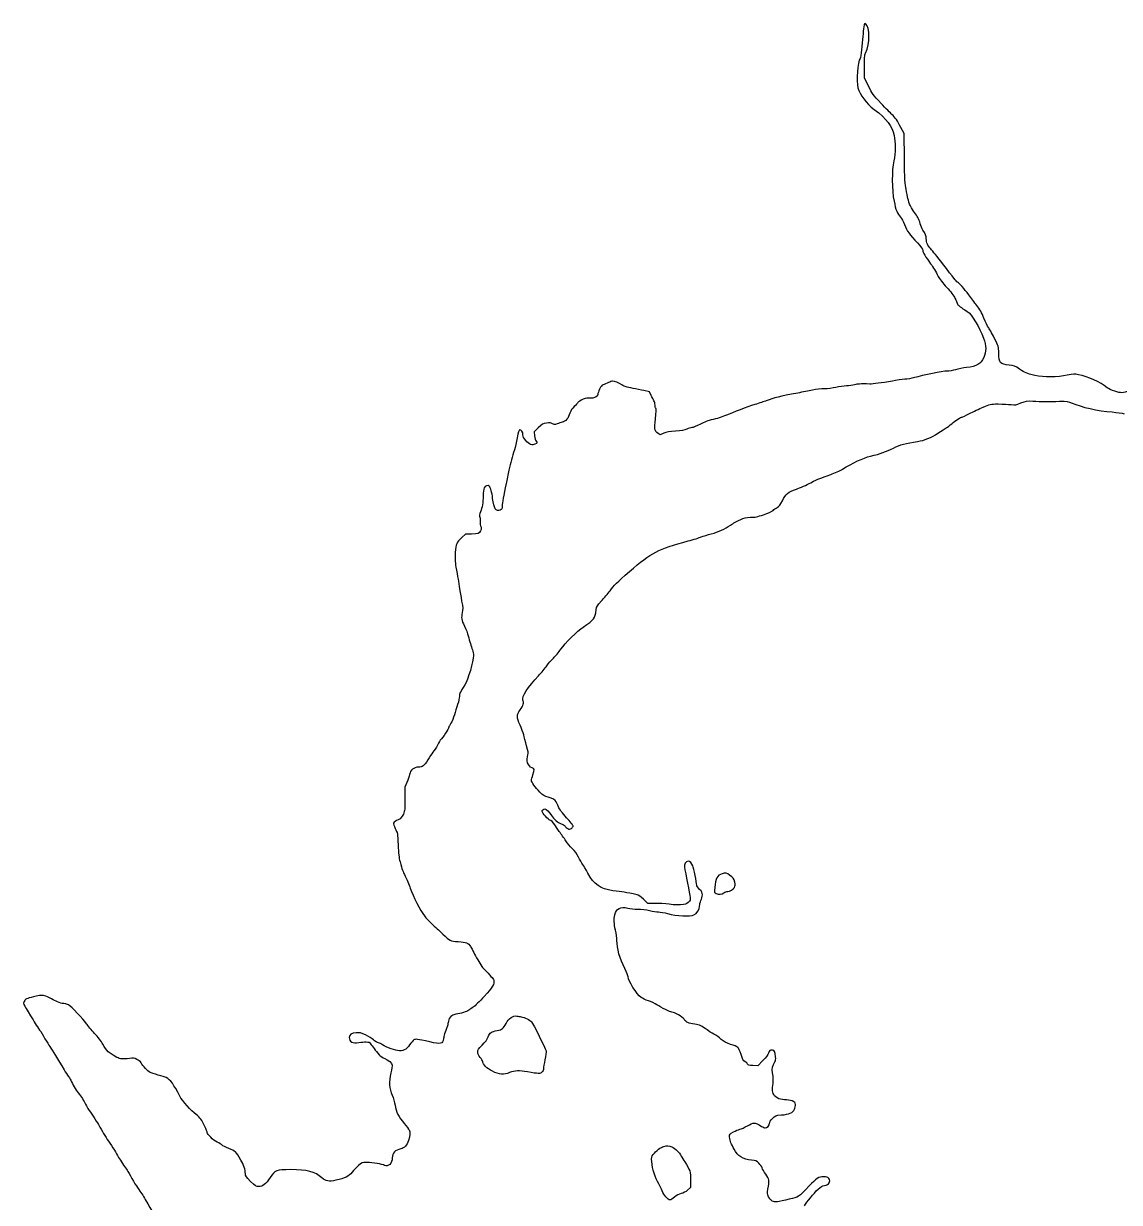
# Model space of a CAD drawing. Header units: millimetres. Extents: x 21 to 843, y -924 to -40.
# Drawn here: x 20.9 to 431.4, y -494.1 to -52.3 of the extents above; entities that cross this region are included whole.
import ezdxf

# ---------------------------------------------------------------- set-up
doc = ezdxf.new("R2010")
doc.units = ezdxf.units.MM
doc.layers.get('0').update_dxf_attribs({"linetype": 'CONTINUOUS'})

msp = doc.modelspace()

# ---------------------------------------------------------------- linework, layer by layer
for p, q in [((335.89, -72.63), (335.86, -68.53)), ((337.37, -75.72), (335.89, -72.63)), ((350.71, -93.45), (349.54, -91.25)), ((350.84, -102.9), (350.71, -93.45)), ((255.35, -190.29), (253.29, -189.87)), ((256.01, -191.64), (255.35, -190.29)), ((213.7, -203.76), (212.12, -205.29)), ((212.12, -205.29), (212.3, -206.8)), ((259.29, -206.48), (258.58, -205.95)), ((260.69, -205.85), (259.29, -206.48)), ((186.48, -243.68), (185.1, -244.92)), ((188.67, -243.65), (186.48, -243.68)), ((164.47, -336.68), (163.64, -338.53)), ((163.64, -338.53), (163.72, -342.82)), ((254.77, -382.06), (253.07, -380.47)), ((258.42, -382.06), (254.77, -382.06)), ((297.87, -440.88), (295.94, -442.89)), ((295.94, -442.89), (294.11, -442.81)), ((270.77, -485.78), (270.72, -488.55)), ((270.72, -488.55), (269.64, -489.51))]:
    msp.add_line(p, q)
for points in [[(336.36, -52.52), (335.84, -52.15), (335.81, -52.18), (335.65, -53.53)], [(336.31, -63.37), (337.98, -59.64), (338.01, -53.68), (336.36, -52.52)], [(335.23, -57.15), (335.07, -58.39), (334.86, -60.67), (334.75, -62.2)], [(335.65, -53.53), (335.57, -54.27), (335.36, -55.91), (335.23, -57.15)], [(334.27, -65.38), (333.4, -66.46), (332.82, -74.06), (333.43, -76.36)], [(334.75, -62.2), (334.65, -63.74), (334.43, -65.17), (334.27, -65.38)], [(335.86, -68.53), (335.84, -65.11), (335.92, -64.24), (336.31, -63.37)], [(333.43, -76.36), (334.14, -79), (336.58, -82.23), (339.51, -84.48)], [(342.11, -82.21), (339.09, -79.03), (338.77, -78.58), (337.37, -75.72)], [(346.18, -86.39), (345.73, -85.94), (343.88, -84.06), (342.11, -82.21)], [(339.51, -84.48), (344.43, -88.24), (346.1, -90.41), (347, -94.24)], [(349.54, -91.25), (348.22, -88.71), (347.4, -87.5), (346.18, -86.39)], [(347, -94.24), (347.56, -96.63), (347.5, -100.96), (346.87, -103.72)], [(346.87, -103.72), (346.08, -107.18), (346.13, -114.64), (346.97, -118.93)], [(351.45, -114.43), (351.08, -112.74), (350.97, -110.38), (350.84, -102.9)], [(352.16, -117.87), (352.03, -117.13), (351.71, -115.6), (351.45, -114.43)], [(346.97, -118.93), (347.58, -122.05), (348.19, -123.53), (349.41, -124.88)], [(354.65, -123.16), (353.56, -121.81), (352.5, -119.59), (352.16, -117.87)], [(356.79, -127.32), (356.24, -125.44), (355.76, -124.51), (354.65, -123.16)], [(349.41, -124.88), (349.75, -125.25), (350.39, -126.5), (350.84, -127.63)], [(350.84, -127.63), (351.82, -130.04), (352.85, -131.52), (355.71, -134.54)], [(357.8, -129.7), (357.48, -129.22), (357.03, -128.14), (356.79, -127.32)], [(359.04, -132.9), (359.04, -131.95), (358.67, -131), (357.8, -129.7)], [(355.71, -134.54), (357.08, -136), (357.72, -136.87), (357.72, -137.32)], [(360.73, -136.79), (359.54, -135.55), (359.04, -134.41), (359.04, -132.9)], [(365.1, -142.21), (363.33, -139.89), (361.37, -137.45), (360.73, -136.79)], [(357.72, -137.32), (357.72, -137.95), (358.83, -139.83), (360.68, -142.32)], [(360.68, -142.32), (361.71, -143.7), (362.56, -145.12), (363.54, -147.11)], [(370.79, -149.23), (370.13, -148.78), (369.54, -148.03), (365.1, -142.21)], [(363.54, -147.11), (363.93, -147.93), (365.34, -149.7), (366.66, -151.13)], [(374.97, -153.99), (373.17, -151.58), (371.58, -149.75), (370.79, -149.23)], [(366.66, -151.13), (368.19, -152.8), (369.31, -154.25), (369.76, -155.23)], [(377.98, -157.96), (377.14, -156.87), (375.79, -155.07), (374.97, -153.99)], [(369.76, -155.23), (370.13, -156.08), (370.6, -157.06), (370.76, -157.43)], [(370.76, -157.43), (371.05, -158.04), (371.79, -158.59), (374.41, -160.21)], [(380.66, -162.72), (379.89, -160.84), (379.02, -159.28), (377.98, -157.96)], [(374.41, -160.21), (375.95, -161.16), (379.02, -166.21), (380.47, -170.15)], [(382.32, -166.16), (382.03, -165.79), (381.29, -164.25), (380.66, -162.72)], [(384.52, -170.1), (383.59, -168.3), (382.61, -166.53), (382.32, -166.16)], [(380.47, -170.15), (381.53, -173.06), (381.56, -175.37), (380.58, -177.51)], [(386.19, -175.82), (386.16, -173.38), (386.13, -173.35), (384.52, -170.1)], [(390.05, -180.31), (386.74, -180.02), (386.24, -179.47), (386.19, -175.82)], [(380.58, -177.51), (379.47, -179.94), (378.04, -180.74), (374.07, -181.24)], [(394.02, -181.82), (392.24, -180.6), (391.95, -180.5), (390.05, -180.31)], [(354.28, -185.08), (353.48, -185.31), (352, -185.55), (350.97, -185.63)], [(366.87, -182.56), (365.07, -182.56), (358.09, -183.96), (354.28, -185.08)], [(370.02, -182.03), (369.01, -182.32), (367.59, -182.56), (366.87, -182.56)], [(374.07, -181.24), (372.85, -181.37), (371.05, -181.74), (370.02, -182.03)], [(399.76, -184.18), (396.45, -183.41), (396.13, -183.28), (394.02, -181.82)], [(411.88, -184.12), (408.41, -184.86), (402.96, -184.89), (399.76, -184.18)], [(416.03, -183.89), (414.63, -183.62), (414.13, -183.65), (411.88, -184.12)], [(426.83, -188.81), (424.07, -186.58), (419.74, -184.6), (416.03, -183.89)], [(236.64, -189.34), (236.3, -190.13), (236.01, -191), (236.01, -191.29)], [(238.05, -187.7), (237.46, -187.83), (237.15, -188.2), (236.64, -189.34)], [(239.95, -186.88), (239.32, -187.22), (238.44, -187.59), (238.05, -187.7)], [(241.54, -186.27), (241.3, -186.27), (240.59, -186.56), (239.95, -186.88)], [(244.95, -187.67), (243.95, -186.98), (242.28, -186.29), (241.54, -186.27)], [(246.59, -188.46), (246.22, -188.41), (245.48, -188.04), (244.95, -187.67)], [(249.24, -189.02), (248.15, -188.78), (246.96, -188.54), (246.59, -188.46)], [(253.29, -189.87), (252.15, -189.63), (250.32, -189.26), (249.24, -189.02)], [(316.39, -189.68), (315.04, -189.97), (312.55, -190.45), (310.89, -190.76)], [(320.89, -189.18), (319.75, -189.18), (317.74, -189.42), (316.39, -189.68)], [(325.17, -188.65), (323.93, -188.94), (322, -189.18), (320.89, -189.18)], [(329.14, -188.12), (328.19, -188.12), (326.42, -188.36), (325.17, -188.65)], [(332.16, -187.72), (331.44, -187.93), (330.09, -188.12), (329.14, -188.12)], [(337.87, -187.4), (334.12, -187.33), (333.35, -187.35), (332.16, -187.72)], [(346.34, -186.27), (342.16, -187.03), (339.2, -187.43), (337.87, -187.4)], [(350.97, -185.63), (349.96, -185.71), (347.87, -186), (346.34, -186.27)], [(429.66, -190.1), (428.49, -189.71), (427.22, -189.12), (426.83, -188.81)], [(435.11, -189.92), (432.73, -190.84), (431.96, -190.87), (429.66, -190.1)], [(229.74, -193.46), (228.97, -193.89), (228.34, -194.36), (228.34, -194.52)], [(232.86, -192.72), (231.4, -192.67), (230.93, -192.8), (229.74, -193.46)], [(236.01, -191.29), (236.01, -192.19), (234.76, -192.75), (232.86, -192.72)], [(257.04, -193.68), (256.83, -193.3), (256.35, -192.4), (256.01, -191.64)], [(257.44, -195.26), (257.44, -194.76), (257.25, -194.05), (257.04, -193.68)], [(299.11, -193.68), (298.4, -193.94), (296.44, -194.6), (294.83, -195.1)], [(310.89, -190.76), (303.93, -192.06), (302.1, -192.51), (299.11, -193.68)], [(394.49, -194.47), (396.4, -193.68), (396.58, -193.65), (398.99, -193.81)], [(398.99, -193.81), (400.37, -193.89), (402.46, -193.97), (403.62, -193.94)], [(403.62, -193.94), (404.79, -193.94), (407.17, -193.89), (408.91, -193.86)], [(408.91, -193.86), (411.88, -193.83), (412.19, -193.86), (413.68, -194.55)], [(225.56, -198.36), (225, -200.13), (223.84, -201.51), (222.7, -201.74)], [(227.17, -195.82), (226.32, -196.59), (225.9, -197.27), (225.56, -198.36)], [(228.34, -194.52), (228.34, -194.65), (227.81, -195.24), (227.17, -195.82)], [(257.7, -196.48), (257.57, -196.35), (257.44, -195.79), (257.44, -195.26)], [(257.57, -200.4), (257.86, -197.91), (257.89, -196.66), (257.7, -196.48)], [(294.83, -195.1), (291.76, -196.08), (286.73, -197.96), (284.16, -199.1)], [(372.48, -199.76), (372.64, -199.76), (373.88, -199.18), (375.23, -198.49)], [(375.23, -198.49), (376.58, -197.8), (378.88, -196.69), (380.34, -196.06)], [(380.34, -196.06), (382.96, -194.89), (383.01, -194.89), (386.03, -194.87)], [(386.03, -194.87), (387.69, -194.87), (389.84, -194.97), (390.79, -195.1)], [(390.79, -195.1), (392.4, -195.32), (392.64, -195.26), (394.49, -194.47)], [(413.68, -194.55), (416.88, -196), (423.49, -197.48), (428.65, -197.88)], [(428.65, -197.88), (430.45, -198.04), (432.46, -198.31), (433.12, -198.54)], [(216.8, -202.04), (215.4, -202.19), (215.13, -202.35), (213.7, -203.76)], [(218.97, -202.27), (218.44, -201.93), (217.99, -201.88), (216.8, -202.04)], [(220.74, -202.33), (219.74, -202.64), (219.55, -202.64), (218.97, -202.27)], [(222.7, -201.74), (222.22, -201.85), (221.35, -202.12), (220.74, -202.33)], [(258.58, -205.95), (257.23, -204.95), (257.12, -204.44), (257.57, -200.4)], [(274.4, -202.43), (273.02, -203.15), (271.59, -203.73), (271.22, -203.73)], [(278.47, -200.85), (277.6, -201), (275.78, -201.74), (274.4, -202.43)], [(284.16, -199.1), (282.44, -199.84), (280.64, -200.4), (278.47, -200.85)], [(366.55, -203.78), (366.98, -203.54), (367.88, -202.86), (368.59, -202.27)], [(368.59, -202.27), (369.99, -201.08), (372.06, -199.76), (372.48, -199.76)], [(205.79, -207.57), (205.53, -209.15), (205.08, -211.19), (204.79, -212.06)], [(206.69, -204.58), (206.4, -204.63), (206.16, -205.4), (205.79, -207.57)], [(207.96, -206.4), (207.96, -205.29), (207.38, -204.44), (206.69, -204.58)], [(208.97, -208.52), (208.17, -207.64), (207.96, -207.22), (207.96, -206.4)], [(212.3, -206.8), (212.41, -207.64), (212.65, -208.52), (212.86, -208.76)], [(265.11, -205.03), (262.81, -205.18), (261.73, -205.4), (260.69, -205.85)], [(269.35, -204.28), (268.5, -204.68), (267.28, -204.89), (265.11, -205.03)], [(271.22, -203.73), (270.85, -203.73), (270.01, -203.99), (269.35, -204.28)], [(355.79, -208.92), (358.3, -208.54), (361.05, -207.43), (363.43, -205.82)], [(363.43, -205.82), (364.73, -204.95), (366.13, -204.02), (366.55, -203.78)], [(212.46, -209.95), (211.43, -210.48), (210.32, -210.05), (208.97, -208.52)], [(212.86, -208.76), (213.41, -209.36), (213.36, -209.47), (212.46, -209.95)], [(338.11, -214.44), (342.13, -213.44), (343.77, -212.86), (346.74, -211.4)], [(346.74, -211.4), (349.28, -210.11), (351.39, -209.55), (355.79, -208.92)], [(204.79, -212.06), (203.89, -214.66), (203.28, -216.93), (202.7, -219.74)], [(327.61, -219.34), (331.5, -216.91), (335.33, -215.11), (338.11, -214.44)], [(202.7, -219.74), (202.41, -221.19), (201.93, -223.39), (201.67, -224.63)], [(323.24, -221.3), (324.75, -220.79), (326.71, -219.9), (327.61, -219.34)], [(201.67, -224.63), (200.66, -229.23), (200.18, -231.93), (200.16, -233.1)], [(310.38, -226.75), (311.76, -226.27), (314.19, -225.21), (315.78, -224.39)], [(315.78, -224.39), (318.88, -222.81), (319.09, -222.73), (323.24, -221.3)], [(193.04, -229.23), (192.96, -232.04), (192.7, -233.73), (192.06, -235.24)], [(193.44, -226.32), (193.25, -226.75), (193.07, -228.04), (193.04, -229.23)], [(195.34, -225.66), (194.84, -225.16), (193.83, -225.5), (193.44, -226.32)], [(196.59, -230.29), (196.35, -227.94), (195.87, -226.19), (195.34, -225.66)], [(305.12, -231.17), (306.39, -228.63), (307.31, -227.83), (310.38, -226.75)], [(199.39, -234.66), (197.91, -235.37), (197.01, -233.97), (196.59, -230.29)], [(200.16, -233.1), (200.16, -234.13), (200.08, -234.31), (199.39, -234.66)], [(301.63, -234.76), (301.97, -234.39), (302.71, -233.89), (303.21, -233.63)], [(303.21, -233.63), (303.93, -233.26), (304.38, -232.7), (305.12, -231.17)], [(192.06, -235.24), (191.69, -236.19), (191.64, -236.67), (191.82, -237.33)], [(191.82, -237.33), (191.96, -237.81), (192.01, -238.5), (191.9, -238.87)], [(285.72, -240.29), (286.65, -239.63), (288.26, -238.71), (289.3, -238.23)], [(289.3, -238.23), (290.91, -237.44), (291.41, -237.33), (293.21, -237.33)], [(293.21, -237.33), (294.88, -237.33), (295.83, -237.15), (298.11, -236.38)], [(298.11, -236.38), (299.85, -235.8), (301.2, -235.16), (301.63, -234.76)], [(192.09, -242.36), (191.64, -243.47), (191.24, -243.6), (188.67, -243.65)], [(191.9, -238.87), (191.82, -239.21), (191.9, -239.95), (192.09, -240.51)], [(192.09, -240.51), (192.35, -241.35), (192.35, -241.7), (192.09, -242.36)], [(278.47, -243.52), (281.36, -242.78), (283.47, -241.83), (285.72, -240.29)], [(185.1, -244.92), (182.96, -246.88), (182.8, -247.28), (182.59, -250.51)], [(247.91, -257.62), (256.2, -250.45), (258.42, -249.29), (269.88, -246.19)], [(269.88, -246.19), (271.83, -245.67), (274.06, -244.98), (274.77, -244.69)], [(274.77, -244.69), (275.51, -244.4), (277.18, -243.87), (278.47, -243.52)], [(182.59, -250.51), (182.43, -252.73), (182.48, -253.89), (182.85, -255.98)], [(182.85, -255.98), (183.12, -257.44), (183.46, -259.45), (183.62, -260.48)], [(183.62, -260.48), (183.78, -261.49), (184.02, -263.1), (184.18, -264.05)], [(240.56, -264.85), (242.01, -262.86), (243.07, -261.83), (247.91, -257.62)], [(184.18, -264.05), (184.31, -265.01), (184.68, -267.1), (184.97, -268.71)], [(237.33, -268.68), (238.31, -267.65), (239.77, -265.93), (240.56, -264.85)], [(184.97, -268.71), (185.45, -271.17), (185.47, -271.89), (185.23, -273.02)], [(235.37, -271.99), (235.56, -270.67), (235.72, -270.38), (237.33, -268.68)], [(185.23, -273.02), (184.79, -275.14), (184.86, -275.7), (186.03, -278.08)], [(230.45, -278.47), (234.74, -275.59), (234.95, -275.33), (235.37, -271.99)], [(186.03, -278.08), (186.61, -279.29), (187.25, -280.96), (187.46, -281.75)], [(187.46, -281.75), (187.96, -283.79), (188.52, -285.67), (189.02, -287.05)], [(222.12, -286.81), (223.65, -284.64), (228.52, -279.77), (230.45, -278.47)], [(189.02, -287.05), (189.26, -287.68), (189.44, -288.61), (189.44, -289.11)], [(219.34, -290.12), (220.08, -289.37), (221.35, -287.89), (222.12, -286.81)], [(189.44, -289.11), (189.44, -291.17), (187.33, -298.4), (186.21, -300.12)], [(216.88, -293.03), (217.49, -292.15), (218.57, -290.83), (219.34, -290.12)], [(213.76, -296.73), (214.89, -295.57), (216.3, -293.9), (216.88, -293.03)], [(186.21, -300.12), (184.36, -303), (184.15, -303.45), (184.15, -304.46)], [(207.96, -305.86), (207.35, -304.72), (209.81, -300.83), (213.76, -296.73)], [(184.15, -304.46), (184.15, -305.04), (183.86, -306.41), (183.49, -307.47)], [(183.49, -307.47), (183.09, -308.56), (182.56, -310.33), (182.25, -311.41)], [(206.88, -309.54), (208.04, -307.92), (208.41, -306.68), (207.96, -305.86)], [(182.25, -311.41), (181.95, -312.5), (181.37, -313.9), (180.95, -314.54)], [(206.88, -315.2), (205.53, -312.31), (205.53, -311.41), (206.88, -309.54)], [(180.18, -316.02), (180.18, -316.44), (177.77, -320.15), (177.19, -320.62)], [(180.95, -314.54), (180.53, -315.17), (180.18, -315.83), (180.18, -316.02)], [(208.23, -318.85), (208.04, -318.06), (207.43, -316.42), (206.88, -315.2)], [(177.19, -320.62), (176.98, -320.81), (176.4, -321.73), (175.92, -322.69)], [(209.31, -322.98), (208.89, -321.5), (208.41, -319.64), (208.23, -318.85)], [(174.23, -325.41), (173.78, -325.94), (172.91, -327.24), (172.27, -328.29)], [(175.92, -322.69), (175.42, -323.64), (174.65, -324.86), (174.23, -325.41)], [(209.81, -326.36), (210.03, -325.81), (209.92, -325.09), (209.31, -322.98)], [(211.4, -331.26), (209.76, -330.6), (209.05, -328.35), (209.81, -326.36)], [(168.75, -330.99), (167.06, -330.99), (165.76, -332.08), (165.5, -333.72)], [(172.27, -328.29), (170.87, -330.62), (170.39, -330.99), (168.75, -330.99)], [(211.67, -333.8), (212.35, -331.76), (212.33, -331.66), (211.4, -331.26)], [(165.5, -333.72), (165.39, -334.33), (164.94, -335.65), (164.47, -336.68)], [(211.14, -335.86), (211.14, -335.6), (211.38, -334.64), (211.67, -333.8)], [(214.23, -340.31), (212.51, -338.61), (211.14, -336.63), (211.14, -335.86)], [(163.72, -342.82), (163.78, -346.84), (163.75, -347.16), (163.14, -348.56)], [(217.36, -342.24), (216.03, -341.89), (215.53, -341.58), (214.23, -340.31)], [(220.42, -343.98), (220.08, -343.27), (218.97, -342.66), (217.36, -342.24)], [(221.22, -345.81), (220.87, -345.02), (220.53, -344.17), (220.42, -343.98)], [(163.14, -348.56), (162.59, -349.78), (162.3, -350.12), (161.21, -350.68)], [(215.11, -347.56), (215.11, -347.11), (215.66, -346.6), (216.16, -346.6)], [(217.99, -350.84), (217.54, -350.84), (215.11, -348.09), (215.11, -347.56)], [(216.16, -346.6), (216.61, -346.6), (217.83, -347.85), (218.65, -349.14)], [(224.31, -349.94), (222.7, -348.19), (221.64, -346.76), (221.22, -345.81)], [(161.21, -350.68), (159.15, -351.71), (159.09, -351.87), (160.1, -353.93)], [(219.87, -352.64), (219.37, -351.68), (218.49, -350.84), (217.99, -350.84)], [(218.65, -349.14), (219.5, -350.49), (221.14, -351.87), (222.22, -352.16)], [(221.54, -355.1), (220.79, -354.09), (220.03, -352.98), (219.87, -352.64)], [(222.22, -352.16), (222.83, -352.32), (223.49, -352.72), (223.71, -353.06)], [(223.71, -353.06), (223.92, -353.38), (224.39, -353.83), (224.76, -354.01)], [(226.75, -353.06), (226.75, -352.82), (225.64, -351.42), (224.31, -349.94)], [(226.09, -353.91), (226.46, -353.67), (226.75, -353.27), (226.75, -353.06)], [(160.1, -353.93), (160.97, -355.68), (161, -355.84), (161.16, -360.1)], [(223.97, -358.56), (223.39, -357.64), (222.3, -356.08), (221.54, -355.1)], [(224.76, -354.01), (225.29, -354.3), (225.5, -354.28), (226.09, -353.91)], [(161.16, -360.1), (161.29, -363.22), (161.5, -365.02), (161.9, -366.45)], [(226.46, -361.55), (225.66, -360.81), (224.55, -359.46), (223.97, -358.56)], [(228.79, -364.73), (228.2, -363.54), (227.36, -362.4), (226.46, -361.55)], [(161.9, -366.45), (162.75, -369.54), (162.85, -369.91), (163.86, -371.87)], [(230.29, -367.37), (229.98, -366.92), (229.29, -365.73), (228.79, -364.73)], [(269.85, -366.18), (269.05, -366.18), (268.21, -367.51), (268.42, -368.43)], [(271.57, -367.9), (271.28, -367.08), (270.38, -366.18), (269.85, -366.18)], [(232.28, -370.73), (231.51, -369.33), (230.64, -367.8), (230.29, -367.37)], [(241.59, -377.27), (237.09, -376.66), (234.47, -374.84), (232.28, -370.73)], [(268.42, -368.43), (268.87, -370.47), (270.43, -378.65), (270.59, -379.81)], [(273.05, -375.15), (273.05, -374.44), (271.89, -368.75), (271.57, -367.9)], [(282.55, -370.92), (280.7, -371.5), (280.09, -372.61), (279.77, -376.11)], [(285.38, -371.42), (284.32, -370.65), (283.77, -370.58), (282.55, -370.92)], [(163.86, -371.87), (164.39, -372.88), (165.23, -374.91), (165.76, -376.37)], [(274.11, -376.79), (273.45, -376.16), (273.05, -375.55), (273.05, -375.15)], [(287.28, -374.09), (286.94, -372.72), (286.73, -372.4), (285.38, -371.42)], [(287.18, -376.03), (287.5, -375.42), (287.52, -375.05), (287.28, -374.09)], [(165.76, -376.37), (166.82, -379.28), (169.57, -384.73), (171.03, -386.74)], [(250.77, -378.78), (246.3, -377.9), (245.27, -377.75), (241.59, -377.27)], [(253.07, -380.47), (252.15, -379.62), (251.12, -378.86), (250.77, -378.78)], [(270.59, -379.81), (270.7, -380.74), (270.62, -380.97), (269.88, -381.66)], [(275.17, -378.88), (275.17, -377.96), (275.01, -377.64), (274.11, -376.79)], [(274.64, -381), (274.93, -380.42), (275.17, -379.47), (275.17, -378.88)], [(279.77, -376.11), (279.61, -377.93), (279.61, -377.98), (280.3, -378.3)], [(280.3, -378.3), (281.33, -378.75), (282.34, -378.7), (283.24, -378.09)], [(283.24, -378.09), (283.69, -377.8), (284.29, -377.56), (284.64, -377.56)], [(284.64, -377.56), (285.56, -377.56), (286.76, -376.85), (287.18, -376.03)], [(242.38, -386.29), (242.91, -383.96), (244.48, -383.14), (247.23, -383.78)], [(247.23, -383.78), (248.1, -383.99), (249.82, -384.18), (251.01, -384.18)], [(251.01, -384.18), (252.25, -384.18), (254.11, -384.41), (255.38, -384.7)], [(263.53, -382.4), (262.73, -382.22), (260.43, -382.06), (258.42, -382.06)], [(267.02, -382.59), (265.77, -382.69), (264.4, -382.61), (263.53, -382.4)], [(269.88, -381.66), (269.13, -382.38), (268.82, -382.48), (267.02, -382.59)], [(271.99, -386.37), (273.24, -385.74), (274.11, -384.36), (274.11, -383.06)], [(274.11, -383.06), (274.11, -382.51), (274.35, -381.58), (274.64, -381)], [(171.03, -386.74), (171.53, -387.43), (172.98, -388.96), (174.25, -390.13)], [(242.62, -392.11), (242.04, -389.57), (241.99, -388.04), (242.38, -386.29)], [(255.38, -384.7), (256.59, -385), (258.07, -385.23), (258.71, -385.23)], [(258.71, -385.23), (259.34, -385.23), (260.88, -385.52), (262.15, -385.87)], [(262.15, -385.87), (265.4, -386.77), (270.7, -387.03), (271.99, -386.37)], [(174.25, -390.13), (175.55, -391.29), (177.19, -392.83), (177.93, -393.54)], [(243.15, -395.9), (243.15, -395.05), (242.91, -393.36), (242.62, -392.11)], [(177.93, -393.54), (180.53, -396.05), (180.68, -396.13), (183.73, -396.35)], [(183.73, -396.35), (186.72, -396.53), (187.54, -396.85), (188.33, -398.22)], [(246.09, -406.48), (244.24, -402.8), (243.15, -398.91), (243.15, -395.9)], [(188.33, -398.22), (188.57, -398.65), (189.6, -400.53), (190.61, -402.43)], [(190.61, -402.43), (191.61, -404.31), (192.85, -406.24), (193.36, -406.72)], [(193.36, -406.72), (195.61, -408.86), (196.88, -410.29), (197.01, -410.79)], [(197.01, -410.79), (197.38, -412.22), (196.61, -413.52), (193.46, -416.9)], [(247.39, -409.6), (247.39, -409.31), (246.8, -407.91), (246.09, -406.48)], [(252.2, -417.3), (250.53, -416.03), (247.39, -411.03), (247.39, -409.6)], [(21.3, -418.39), (20.56, -419.44), (20.58, -419.5), (23.52, -424.18)], [(25.61, -416.82), (22.46, -417.49), (21.75, -417.75), (21.3, -418.39)], [(29.18, -416.8), (27.91, -416.4), (27.68, -416.4), (25.61, -416.82)], [(31.99, -418.15), (31.19, -417.64), (29.95, -417.04), (29.18, -416.8)], [(36.46, -419.63), (35.16, -419.6), (33.26, -418.97), (31.99, -418.15)], [(37.76, -420.11), (37.28, -419.87), (36.7, -419.66), (36.46, -419.63)], [(193.46, -416.9), (191.77, -418.73), (189.92, -420.56), (189.34, -420.93)], [(254.93, -418.54), (253.92, -418.2), (252.68, -417.64), (252.2, -417.3)], [(258.1, -420.03), (257.39, -419.55), (255.96, -418.86), (254.93, -418.54)], [(44.45, -427.17), (43.21, -425.32), (38.76, -420.66), (37.76, -420.11)], [(182.83, -423.6), (181.11, -423.89), (180.29, -424.66), (180.05, -426.19)], [(187.62, -422.09), (186.77, -422.65), (184.79, -423.28), (182.83, -423.6)], [(189.34, -420.93), (188.78, -421.3), (188.01, -421.83), (187.62, -422.09)], [(263.71, -422.8), (263.13, -422.8), (259.85, -421.19), (258.1, -420.03)], [(268.34, -425.45), (267.73, -424.52), (264.74, -422.8), (263.71, -422.8)], [(23.52, -424.18), (24.05, -425), (24.84, -426.27), (25.27, -427.04)], [(25.27, -427.04), (25.72, -427.78), (26.43, -428.89), (26.88, -429.5)], [(47.49, -430.74), (46.3, -429.5), (44.95, -427.88), (44.45, -427.17)], [(179.63, -427.96), (178.67, -430.58), (178.36, -431.64), (178.2, -432.7)], [(180.05, -426.19), (179.97, -426.72), (179.78, -427.51), (179.63, -427.96)], [(198.31, -429.66), (200.21, -429.31), (200.63, -428.94), (201.61, -427.01)], [(201.61, -427.01), (202.57, -425.13), (204.26, -423.99), (205.71, -424.26)], [(205.71, -424.26), (206, -424.31), (206.72, -424.44), (207.3, -424.55)], [(207.3, -424.55), (208.57, -424.76), (210.58, -425.74), (211.16, -426.4)], [(211.16, -426.4), (211.8, -427.14), (216.4, -436.38), (216.59, -437.28)], [(272.28, -427.3), (270.06, -427.06), (269.13, -426.64), (268.34, -425.45)], [(276.91, -429.45), (274.98, -427.91), (274.11, -427.51), (272.28, -427.3)], [(26.88, -429.5), (27.31, -430.11), (28.23, -431.56), (28.89, -432.73)], [(28.89, -432.73), (29.58, -433.89), (30.37, -435.19), (30.69, -435.64)], [(50.59, -434.84), (49.98, -433.73), (48.76, -432.12), (47.49, -430.74)], [(145.49, -430.53), (143.75, -430.66), (142.88, -431.24), (142.88, -432.25)], [(142.88, -432.25), (142.88, -433.94), (144.15, -434.63), (146.47, -434.21)], [(149.01, -431.35), (147.29, -430.53), (146.87, -430.42), (145.49, -430.53)], [(151.95, -433.2), (151.39, -432.7), (150.07, -431.88), (149.01, -431.35)], [(178.2, -432.7), (177.88, -434.74), (177.22, -434.9), (173.04, -433.94)], [(192.7, -435.13), (193.83, -434.02), (194.57, -432.99), (194.97, -432.01)], [(194.97, -432.01), (195.63, -430.37), (196, -430.11), (198.31, -429.66)], [(279.45, -431.03), (278.63, -430.61), (277.47, -429.89), (276.91, -429.45)], [(282.2, -432.99), (281.54, -432.33), (280.3, -431.46), (279.45, -431.03)], [(30.69, -435.64), (31.62, -436.96), (33.81, -440.56), (36.04, -444.37)], [(55.83, -439.74), (53.05, -438.31), (51.81, -437.14), (50.59, -434.84)], [(146.47, -434.21), (147.35, -434.05), (148.56, -433.94), (149.23, -433.94)], [(149.23, -433.94), (150.23, -433.97), (150.5, -434.08), (150.89, -434.66)], [(150.89, -434.66), (151.39, -435.45), (152.8, -437.25), (154.07, -438.73)], [(153.83, -434.29), (153.33, -434.21), (152.48, -433.7), (151.95, -433.2)], [(155.02, -434.82), (154.86, -434.63), (154.33, -434.39), (153.83, -434.29)], [(160.95, -437.22), (159.52, -437.01), (155.5, -435.37), (155.02, -434.82)], [(165.5, -435.08), (164.25, -436.88), (162.9, -437.52), (160.95, -437.22)], [(167.11, -433.2), (166.79, -433.41), (166.08, -434.26), (165.5, -435.08)], [(173.04, -433.94), (168.06, -432.83), (167.75, -432.78), (167.11, -433.2)], [(191.03, -437.78), (191.03, -436.96), (191.27, -436.59), (192.7, -435.13)], [(216.59, -437.28), (216.67, -437.7), (216.48, -439.21), (216.19, -440.61)], [(285.72, -434.87), (283.87, -434.29), (283.21, -433.94), (282.2, -432.99)], [(288.48, -435.98), (288.21, -435.74), (286.97, -435.24), (285.72, -434.87)], [(289.64, -438.63), (289.24, -437.38), (288.71, -436.19), (288.48, -435.98)], [(301.41, -437.07), (300.49, -436.88), (300.2, -437.09), (299.93, -438.18)], [(302.58, -439.55), (302.31, -437.28), (302.29, -437.25), (301.41, -437.07)], [(60.51, -440.13), (58.02, -440.48), (57.1, -440.37), (55.83, -439.74)], [(63.29, -440.48), (62.28, -440), (61.89, -439.95), (60.51, -440.13)], [(64.88, -441.77), (64.64, -441.38), (63.92, -440.8), (63.29, -440.48)], [(68.24, -445.4), (67.47, -445), (65.56, -442.97), (64.88, -441.77)], [(154.07, -438.73), (154.6, -439.34), (155.39, -439.87), (156.16, -440.13)], [(156.16, -440.13), (157.32, -440.53), (159.01, -442.04), (159.01, -442.67)], [(191.96, -439.76), (191.27, -439), (191.03, -438.52), (191.03, -437.78)], [(192.88, -441.27), (192.88, -441.01), (192.46, -440.35), (191.96, -439.76)], [(196.48, -444.92), (194.47, -443.94), (192.88, -442.33), (192.88, -441.27)], [(216.19, -440.61), (215.87, -442.01), (215.64, -443.52), (215.64, -443.97)], [(291.15, -441.35), (290.46, -440.93), (290.2, -440.45), (289.64, -438.63)], [(292.1, -442.28), (292.02, -442.04), (291.6, -441.62), (291.15, -441.35)], [(299.93, -438.18), (299.85, -438.57), (298.93, -439.79), (297.87, -440.88)], [(301.47, -445.56), (301.2, -444.02), (301.47, -442.75), (302.31, -441.46)], [(302.31, -441.46), (302.63, -440.98), (302.68, -440.45), (302.58, -439.55)], [(36.04, -444.37), (36.62, -445.37), (37.33, -446.46), (37.6, -446.75)], [(71.31, -446.35), (70.01, -446.03), (68.61, -445.61), (68.24, -445.4)], [(158.46, -445.51), (157.72, -448.92), (157.85, -451.38), (158.96, -453.92)], [(159.01, -442.67), (159.01, -442.81), (158.75, -444.08), (158.46, -445.51)], [(202.96, -445.45), (200.74, -446.35), (199.18, -446.22), (196.48, -444.92)], [(209.68, -445.16), (206.56, -444.58), (204.97, -444.66), (202.96, -445.45)], [(215.08, -445.32), (214.44, -445.96), (213.76, -445.93), (209.68, -445.16)], [(215.64, -443.97), (215.64, -444.42), (215.4, -445), (215.08, -445.32)], [(294.11, -442.81), (292.68, -442.73), (292.23, -442.62), (292.1, -442.28)], [(301.49, -451.04), (301.78, -449.05), (301.76, -447.23), (301.47, -445.56)], [(37.6, -446.75), (37.86, -447.04), (38.29, -447.75), (38.55, -448.34)], [(38.55, -448.34), (39.24, -449.84), (40.45, -451.88), (41.35, -453.05)], [(74.35, -447.3), (73.98, -447.12), (72.63, -446.7), (71.31, -446.35)], [(79.4, -454.26), (77.18, -449.9), (75.86, -448.07), (74.35, -447.3)], [(41.35, -453.05), (42.6, -454.66), (43.34, -455.8), (44.08, -457.28)], [(85.54, -461.2), (83.69, -459.85), (80.3, -456.01), (79.4, -454.26)], [(158.96, -453.92), (159.41, -454.92), (159.89, -456.62), (160.05, -457.7)], [(303.19, -454.85), (301.65, -453.89), (301.23, -452.91), (301.49, -451.04)], [(305.96, -455.64), (304.69, -455.61), (304.14, -455.45), (303.19, -454.85)], [(44.08, -457.28), (44.48, -458.02), (44.98, -458.92), (45.24, -459.32)], [(45.24, -459.32), (47.81, -463.07), (48.92, -464.79), (49.5, -465.85)], [(160.05, -457.7), (160.42, -460.08), (161.42, -462.07), (163.51, -464.58)], [(304.77, -461.33), (307.66, -461.09), (309.06, -460.48), (309.67, -459.21)], [(308.77, -456.09), (308.11, -455.85), (306.86, -455.64), (305.96, -455.64)], [(310.04, -457.39), (309.96, -456.67), (309.8, -456.49), (308.77, -456.09)], [(309.67, -459.21), (309.91, -458.68), (310.09, -457.86), (310.04, -457.39)], [(87.29, -462.94), (86.89, -462.39), (86.1, -461.59), (85.54, -461.2)], [(89.69, -467.94), (89.69, -467.39), (88.11, -464.08), (87.29, -462.94)], [(300.3, -464.45), (300.3, -464.03), (300.7, -463.36), (301.44, -462.65)], [(301.44, -462.65), (302.52, -461.51), (302.58, -461.49), (304.77, -461.33)], [(49.5, -465.85), (50.75, -468.15), (51.88, -470.01), (53.21, -471.88)], [(93.4, -471.49), (91.89, -470.72), (89.69, -468.63), (89.69, -467.94)], [(163.51, -464.58), (164.36, -465.59), (165.18, -466.65), (165.34, -466.94)], [(165.34, -466.94), (165.79, -467.76), (165.68, -469.08), (165.07, -470.91)], [(285.35, -469.64), (285.35, -468.44), (285.38, -468.44), (286.81, -467.68)], [(286.81, -467.68), (287.6, -467.25), (288.69, -466.83), (289.22, -466.7)], [(289.22, -466.7), (289.75, -466.57), (291.02, -465.98), (292.02, -465.4)], [(292.02, -465.4), (293.05, -464.82), (294.11, -464.34), (294.43, -464.34)], [(294.43, -464.34), (295.09, -464.34), (296.15, -464.79), (297.37, -465.59)], [(297.37, -465.59), (297.87, -465.93), (298.45, -466.2), (298.71, -466.2)], [(298.71, -466.2), (299.38, -466.2), (300.3, -465.19), (300.3, -464.45)], [(53.21, -471.88), (53.92, -472.89), (54.87, -474.4), (55.32, -475.19)], [(95.22, -472.63), (95.04, -472.41), (94.22, -471.91), (93.4, -471.49)], [(97.82, -473.92), (96.57, -473.42), (95.38, -472.86), (95.22, -472.63)], [(165.07, -470.91), (164.49, -472.65), (163.49, -473.76), (162.24, -474.03)], [(285.86, -471.75), (285.59, -471.25), (285.38, -470.3), (285.35, -469.64)], [(287.07, -474.13), (286.68, -473.34), (286.12, -472.25), (285.86, -471.75)], [(55.32, -475.19), (55.75, -475.99), (56.44, -477.15), (56.83, -477.76)], [(102.31, -478.23), (100.36, -474.95), (100.28, -474.87), (97.82, -473.92)], [(162.24, -474.03), (160.02, -474.5), (159.01, -475.56), (159.01, -477.39)], [(256.2, -478.82), (256.09, -477.2), (256.14, -476.94), (256.75, -476.12)], [(256.75, -476.12), (257.76, -474.82), (259.69, -473.31), (260.69, -473.08)], [(260.69, -473.08), (262.04, -472.76), (262.52, -472.78), (263.68, -473.31)], [(263.68, -473.31), (264.98, -473.9), (266.49, -475.35), (267.23, -476.73)], [(267.23, -476.73), (267.52, -477.26), (268.13, -478.23), (268.55, -478.9)], [(293.58, -478.29), (290.35, -478), (288.37, -476.73), (287.07, -474.13)], [(56.83, -477.76), (57.23, -478.37), (57.92, -479.4), (58.34, -480.09)], [(58.34, -480.09), (58.79, -480.75), (59.37, -481.62), (59.69, -482.02)], [(103.98, -483.37), (103.98, -481.94), (103.32, -479.95), (102.31, -478.23)], [(146.29, -480.32), (145.57, -480.96), (144.54, -482.07), (143.96, -482.79)], [(149.57, -479.16), (147.58, -479.16), (147.58, -479.16), (146.29, -480.32)], [(156.13, -480.22), (155.18, -479.74), (151.69, -479.16), (149.57, -479.16)], [(159.01, -477.39), (159.01, -479.4), (157.45, -480.93), (156.13, -480.22)], [(258.82, -487.1), (257.41, -484.88), (256.38, -481.59), (256.2, -478.82)], [(268.55, -478.9), (270.51, -481.86), (270.8, -482.76), (270.77, -485.78)], [(296.33, -479.4), (295.46, -478.55), (295.14, -478.42), (293.58, -478.29)], [(297.55, -481.14), (297.44, -480.72), (296.89, -479.93), (296.33, -479.4)], [(298.9, -483.53), (298.26, -482.65), (297.66, -481.59), (297.55, -481.14)], [(59.69, -482.02), (59.98, -482.41), (60.8, -483.79), (61.49, -485.09)], [(61.49, -485.09), (62.18, -486.38), (63.1, -487.94), (63.53, -488.53)], [(105.91, -486.22), (104.27, -484.56), (103.98, -484.13), (103.98, -483.37)], [(113.24, -484.8), (111.52, -487.36), (110.54, -488.16), (109.01, -488.16)], [(120.97, -481.81), (115.41, -481.83), (115.15, -481.94), (113.24, -484.8)], [(132.66, -484.88), (129.94, -482.55), (127.13, -481.81), (120.97, -481.81)], [(137.87, -485.78), (135.15, -486.38), (134.22, -486.22), (132.66, -484.88)], [(143.96, -482.79), (142.74, -484.32), (141.31, -485.03), (137.87, -485.78)], [(299.72, -489.16), (300.33, -485.85), (300.28, -485.4), (298.9, -483.53)], [(320.57, -484.45), (318.9, -484.45), (317.76, -485.17), (315.2, -487.87)], [(322.5, -485.14), (322.05, -484.56), (321.76, -484.45), (320.57, -484.45)], [(320.91, -487.73), (322.61, -487.47), (323.37, -486.22), (322.5, -485.14)], [(63.53, -488.53), (64.93, -490.46), (65.56, -491.44), (66.49, -493.05)], [(109.01, -488.16), (107.92, -488.16), (107.74, -488.02), (105.91, -486.22)], [(260.11, -489.74), (259.79, -488.92), (259.21, -487.73), (258.82, -487.1)], [(263.08, -493.18), (262.28, -493.18), (260.69, -491.33), (260.11, -489.74)], [(269.64, -489.51), (268.95, -490.14), (268.05, -490.59), (267.23, -490.8)], [(299.98, -491.99), (299.46, -490.91), (299.43, -490.67), (299.72, -489.16)], [(315.2, -487.87), (310.89, -492.39), (311.44, -491.99), (307.68, -492.89)], [(313.48, -495.41), (314.22, -493.95), (316.81, -490.72), (318.51, -489.16)], [(318.51, -489.16), (319.46, -488.26), (320.15, -487.87), (320.91, -487.73)], [(66.49, -493.05), (68.95, -497.42), (70.46, -499.9), (71.99, -502.18)], [(264.74, -492.15), (264.11, -492.71), (263.34, -493.18), (263.08, -493.18)], [(267.23, -490.8), (266.38, -491.01), (265.51, -491.49), (264.74, -492.15)], [(303.27, -493.87), (301.81, -494.11), (300.7, -493.47), (299.98, -491.99)], [(307.68, -492.89), (305.83, -493.34), (303.85, -493.77), (303.27, -493.87)]]:
    msp.add_open_spline(points, degree=3)

doc.saveas('drawing.dxf')
